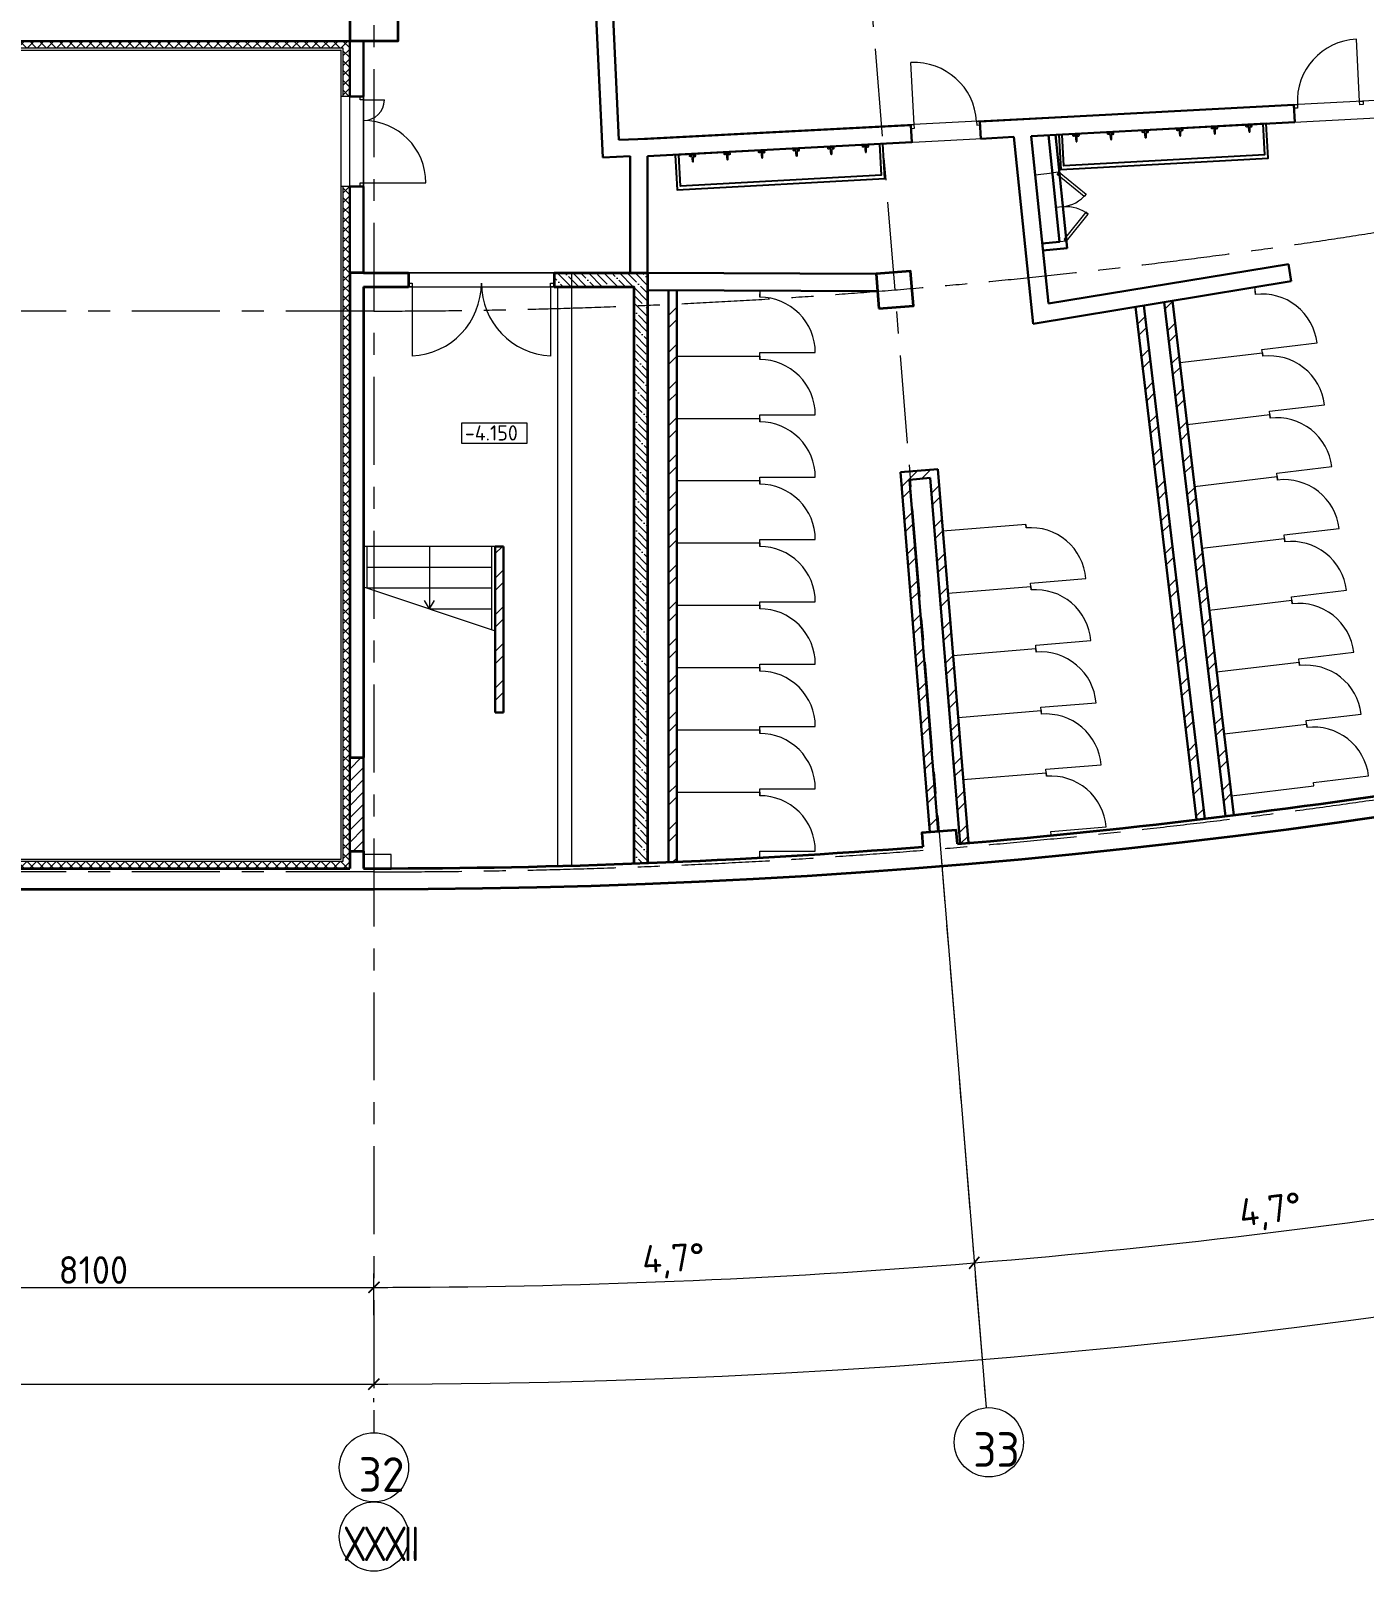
# Model space of a CAD drawing. Header units: millimetres. Extents: x -813692 to 807431, y 0 to 1813163.
# Drawn here: x -3662 to 15584, y 773278 to 795525 of the extents above; entities that cross this region are included whole.
import ezdxf

# ---------------------------------------------------------------- set-up
doc = ezdxf.new("R2010")
doc.units = ezdxf.units.MM
doc.linetypes.add('ГОСТ 2.303 4', pattern=[7, 5, -2, 0])
doc.linetypes.add('Линия сетки', pattern=[22.225, 12.7, -3.175, 3.175, -3.175])
for name, color, linetype, lineweight in [('07_1_TС', 150, 'Continuous', 9), ('A-ANNO-DIMS', 7, 'Continuous', 9), ('KR_0.2', 252, 'Continuous', 20), ('KR_0.35', 252, 'Continuous', 35), ('KR_strih', 252, 'Continuous', 0), ('S-GRID', 252, 'Continuous', 9), ('АР_ГКЛ', 252, 'Continuous', 0), ('АР_двери', 252, 'Continuous', 0), ('АР_демонт.несущ', 252, 'ГОСТ 2.303 4', 20), ('АР_закладка проемов', 252, 'Continuous', 30), ('АР_кирпич250', 252, 'Continuous', 30), ('АР_кирпичные перегородки 120', 252, 'Continuous', 30), ('АР_монолит', 252, 'Continuous', 50), ('АР_Площади', 252, 'Continuous', 0), ('АР_сущ. стены', 252, 'Continuous', 30), ('АР_тонкая линия', 252, 'Continuous', 5), ('двери', 7, 'Continuous', 9)]:
    doc.layers.add(name, color=color, linetype=linetype, lineweight=lineweight)
doc.layers.add('АР_обшивка коробов', color=252, linetype='Continuous')
doc.layers.add('АР_Сантехника', color=252, linetype='Continuous')
doc.styles.add('GOST 2.304', font='')
doc.styles.get('GOST 2.304').set_extended_font_data('GOST Common')
doc.dimstyles.new('М-200', dxfattribs={"dimtxt": 400, "dimasz": 160, "dimexe": 200, "dimexo": 400, "dimgap": 50, "dimtad": 1, "dimdec": 0, "dimzin": 0, "dimdsep": 46, "dimtxsty": 'GOST 2.304', "dimblk": 'ARCHTICK', "dimcen": 180, "dimdle": 200, "dimadec": 0, "dimazin": 0, "dimtfac": 1, "dimtdec": 0, "dimtmove": 1, "dimatfit": 0, "dimfxl": 1, "dimtolj": 1, "dimtzin": 0, "dimarcsym": 0})
pattern_1 = [(45, (-1241.95, 1181845.07), (-265.16504, 265.16504), []), (45, (-1065.17, 1181845.07), (-265.16504, 265.16504), [])]
pattern_2 = [(45, (-1241.95, 1181845.07), (-70.710678, 70.710678), []), (135, (-1241.95, 1181845.07), (-70.710678, -70.710678), [])]

# ---------------------------------------------------------------- blocks, each defined once
blk = doc.blocks.new('КР_подвал')
at = {"layer": 'KR_strih', "ltscale": 200}
h = blk.add_hatch(dxfattribs=at)
h.set_pattern_fill('ANSI35', color=256, scale=25, angle=90)
h.set_pattern_definition([(135, (-423586.43, -213249), (-112.2532, -112.2532), []), (135, (-423586.43, -213136.74), (-112.2532, -112.2532), [198.4375, -39.6875, 0, -39.6875])])
edge = h.paths.add_edge_path()
edge.add_line((242600, -122), (242600, 8400))
edge.add_line((242600, 8400), (241250, 8400))
edge.add_line((241250, 8400), (241250, 8200))
edge.add_line((241250, 8200), (242400, 8200))
edge.add_line((242400, 8200), (242400, -130))
edge.add_arc((238650, 100250), 100450, 272.13946, 272.25363)
at = {"layer": 'KR_0.2', "ltscale": 200}
blk.add_lwpolyline([(239150, 8200), (241250, 8200), (241250, 8400), (239150, 8400)], close=True, dxfattribs=at)
at = {"layer": 'KR_0.2', "ltscale": 100}
blk.add_lwpolyline([(238300, 50), (238500, 50), (238500, 1400), (238300, 1400)], close=True, dxfattribs=at)
at = {"layer": 'KR_0.35', "ltscale": 200}
for points in [[(238300, 11750), (239000, 11750), (239000, 12950), (238300, 12950), (238300, 11750), (238300, 11750)], [(222200, 11750), (222200, -500), (238650, -500)], [(238300, 8400), (238300, 1400)], [(238500, 8400), (238300, 8400)], [(238500, 8400), (239150, 8400)], [(239150, 8400), (239150, 8200)], [(241250, 8400), (241250, 8200)], [(241250, 8400), (242600, 8400), (242600, -122)], [(238500, 8200), (238500, 1400)], [(238500, 8200), (239150, 8200)], [(241250, 8200), (242400, 8200), (242400, -130)], [(238300, 1400), (238500, 1400)], [(247072, 154), (247055, 353), (246557, 312), (246573, 113)], [(238300, 50), (238500, 50)], [(238300, 50), (238300, -200)], [(238500, 50), (238500, -200)], [(230800, -200), (238300, -200)], [(238500, -200), (238650, -200)]]:
    blk.add_lwpolyline(points, dxfattribs=at)
blk.add_lwpolyline([(245939, 7887), (246437, 7927), (246396, 8426), (245898, 8385)], close=True, dxfattribs=at)
for radius, start, end in [(100750, 270, 326), (100450, 274.80926, 279.19074), (100450, 270, 274.52407)]:
    blk.add_arc((238650, 100250), radius, start, end, dxfattribs=at)
blk = doc.blocks.new('Д-1000-ОП-П')
at = {"layer": 'АР_двери'}
for points in [[(-1699.5, -550), (-1699.5, 350)], [(-1699.5, -550), (-1749.5, -550), (-1749.5, -600), (-1699.5, -600), (-1699.5, -550)], [(-749.5, -550), (-799.5, -550), (-799.5, -600), (-749.5, -600), (-749.5, -550)]]:
    blk.add_lwpolyline(points, dxfattribs=at)
blk.add_arc((-1699.5, -550), 900, 0, 90, dxfattribs=at)
blk = doc.blocks.new('Д-1300-ДП-Л')
at = {"layer": 'АР_двери'}
for points in [[(349, -398), (349, 502)], [(-851, -398), (-851, -98)], [(-901, -398), (-851, -398), (-851, -448), (-901, -448), (-901, -398)], [(349, -398), (399, -398), (399, -448), (349, -448), (349, -398)]]:
    blk.add_lwpolyline(points, dxfattribs=at)
for centre, radius, start, end in [((349, -398), 900, 90, 180), ((-851, -398), 300, 0, 90)]:
    blk.add_arc(centre, radius, start, end, dxfattribs=at)
blk = doc.blocks.new('Д-1000-ОП-Л')
at = {"layer": 'АР_двери'}
for points in [[(-318.5, -560), (-318.5, 340)], [(-1268.5, -560), (-1218.5, -560), (-1218.5, -610), (-1268.5, -610), (-1268.5, -560)], [(-318.5, -560), (-268.5, -560), (-268.5, -610), (-318.5, -610), (-318.5, -560)]]:
    blk.add_lwpolyline(points, dxfattribs=at)
blk.add_arc((-318.5, -560), 900, 90, 180, dxfattribs=at)
blk = doc.blocks.new('_ArchTick')
at = {"color": 0, "linetype": 'ByBlock', "const_width": 0.15}
blk.add_lwpolyline([(-0.5, -0.5), (0.5, 0.5)], dxfattribs=at)
blk = doc.blocks.new('*D54')
at = {"layer": 'A-ANNO-DIMS', "color": 0, "lineweight": -2, "transparency": 16777216}
for p, q in [((-404804, -221203), (-165504, -221203)), ((-404604, -221462), (-404604, -221403)), ((-165704, -221462), (-165704, -221403))]:
    blk.add_line(p, q, dxfattribs=at)
at = {"layer": 'Defpoints', "color": 0, "lineweight": 30, "transparency": 16777216}
for p in [(-404604, -221062), (-165704, -221062), (-165704, -221203)]:
    blk.add_point(p, dxfattribs=at)
at = {"layer": 'A-ANNO-DIMS', "color": 0, "lineweight": -2, "transparency": 16777216, "xscale": 160, "yscale": 160, "zscale": 160, "rotation": 180}
blk.add_blockref('_ArchTick', (-404604, -221203), dxfattribs=at)
at = {"layer": 'A-ANNO-DIMS', "color": 0, "lineweight": -2, "transparency": 16777216, "xscale": 160, "yscale": 160, "zscale": 160}
blk.add_blockref('_ArchTick', (-165704, -221203), dxfattribs=at)
at = {"layer": 'A-ANNO-DIMS', "color": 0, "transparency": 16777216, "insert": (-285154, -220953), "char_height": 400, "width": 850.41, "attachment_point": 5, "style": 'GOST 2.304'}
blk.add_mtext('\\A1;238900', dxfattribs=at)
blk = doc.blocks.new('*D82')
at = {"layer": 'A-ANNO-DIMS', "color": 0, "lineweight": -2, "transparency": 16777216}
for p, q in [((-173804, -220206), (-173804, -219604)), ((-165704, -220206), (-165704, -219604)), ((-174004, -219804), (-165504, -219804))]:
    blk.add_line(p, q, dxfattribs=at)
at = {"layer": 'Defpoints', "color": 0, "lineweight": 30, "transparency": 16777216}
for p in [(-165704, -219804), (-173804, -220606), (-165704, -220606)]:
    blk.add_point(p, dxfattribs=at)
at = {"layer": 'A-ANNO-DIMS', "color": 0, "lineweight": -2, "transparency": 16777216, "xscale": 160, "yscale": 160, "zscale": 160, "rotation": 180}
blk.add_blockref('_ArchTick', (-173804, -219804), dxfattribs=at)
at = {"layer": 'A-ANNO-DIMS', "color": 0, "lineweight": -2, "transparency": 16777216, "xscale": 160, "yscale": 160, "zscale": 160}
blk.add_blockref('_ArchTick', (-165704, -219804), dxfattribs=at)
at = {"layer": 'A-ANNO-DIMS', "color": 0, "transparency": 16777216, "insert": (-169754, -219554), "char_height": 400, "width": 2.79, "attachment_point": 5, "style": 'GOST 2.304'}
blk.add_mtext('\\A1;8100', dxfattribs=at)
blk = doc.blocks.new('*D37')
at = {"layer": 'A-ANNO-DIMS', "color": 0, "lineweight": -2, "transparency": 16777216}
blk.add_arc((-165704, -113339), 106465, 270, 274.66778, dxfattribs=at)
at = {"layer": 'Defpoints', "color": 0, "lineweight": 30, "transparency": 16777216}
for p in [(-165704, -113309), (-157528, -213470), (-162813, -219765), (-165704, -221903), (-156842, -221869)]:
    blk.add_point(p, dxfattribs=at)
at = {"layer": 'A-ANNO-DIMS', "color": 0, "lineweight": -2, "transparency": 16777216, "xscale": 160, "yscale": 160, "zscale": 160}
for p, rotation in [((-157040, -219451), 4.667781768333468), ((-165704, -219804), 179.9999981265246)]:
    blk.add_blockref('_ArchTick', p, dxfattribs=dict(at, rotation=rotation))
at = {"layer": 'A-ANNO-DIMS', "color": 0, "transparency": 16777216, "insert": (-161380, -219426), "char_height": 400, "attachment_point": 5, "rotation": 2.3339, "style": 'GOST 2.304'}
blk.add_mtext('\\A1;4,7%%D', dxfattribs=at)
blk = doc.blocks.new('*D38')
at = {"layer": 'A-ANNO-DIMS', "color": 0, "lineweight": -2, "transparency": 16777216}
blk.add_arc((-165704, -113309), 107894, 270, 326, dxfattribs=at)
at = {"layer": 'Defpoints', "color": 0, "lineweight": 30, "transparency": 16777216}
for p in [(-165704, -113309), (-165704, -113309), (-75741, -173990), (-131171, -215528), (-165704, -221903)]:
    blk.add_point(p, dxfattribs=at)
at = {"layer": 'A-ANNO-DIMS', "color": 0, "lineweight": -2, "transparency": 16777216, "xscale": 160, "yscale": 160, "zscale": 160}
for p, rotation in [((-76255, -173643), 55.99999895826774), ((-165704, -221203), 179.9999981265246)]:
    blk.add_blockref('_ArchTick', p, dxfattribs=dict(at, rotation=rotation))
at = {"layer": 'A-ANNO-DIMS', "color": 0, "transparency": 16777216, "insert": (-114300, -207822), "char_height": 400, "attachment_point": 5, "rotation": 28.5412, "style": 'GOST 2.304'}
blk.add_mtext('\\A1;56,0%%D', dxfattribs=at)
blk = doc.blocks.new('*D39')
at = {"layer": 'A-ANNO-DIMS', "color": 0, "lineweight": -2, "transparency": 16777216}
blk.add_arc((-165704, -113309), 106494, 274.6665, 279.33333, dxfattribs=at)
at = {"layer": 'Defpoints', "color": 0, "lineweight": 30, "transparency": 16777216}
for p in [(-165704, -113309), (-165704, -113309), (-154162, -219176), (-148206, -219775), (-156926, -220846)]:
    blk.add_point(p, dxfattribs=at)
at = {"layer": 'A-ANNO-DIMS', "color": 0, "lineweight": -2, "transparency": 16777216, "xscale": 160, "yscale": 160, "zscale": 160}
for p, rotation in [((-148433, -218394), 9.333331532277462), ((-157040, -219450), 184.6664974859518)]:
    blk.add_blockref('_ArchTick', p, dxfattribs=dict(at, rotation=rotation))
at = {"layer": 'A-ANNO-DIMS', "color": 0, "transparency": 16777216, "insert": (-152761, -218722), "char_height": 400, "attachment_point": 5, "rotation": 6.9999, "style": 'GOST 2.304'}
blk.add_mtext('\\A1;4,7%%D', dxfattribs=at)
blk = doc.blocks.new('Д-2100-ДП')
at = {"layer": 'АР_двери'}
for points in [[(20148, -548727), (20148, -547727)], [(22148, -548727), (22148, -547727)], [(20098, -548727), (20148, -548727), (20148, -548777), (20098, -548777), (20098, -548727)], [(22148, -548727), (22198, -548727), (22198, -548777), (22148, -548777), (22148, -548727)]]:
    blk.add_lwpolyline(points, dxfattribs=at)
for centre, start, end in [((20098, -548777), 0, 87.2706), ((22198, -548777), 92.7294, 180)]:
    blk.add_arc(centre, 1050, start, end, dxfattribs=at)
blk = doc.blocks.new('*U297')
for p, q in [((-500, 0), (-500, 100)), ((0, 0), (0, 100))]:
    blk.add_line(p, q)
blk.add_lwpolyline([(0, 0), (-354, -354), (-384, -323), (-31, 31)], close=True)
blk.add_arc((0, 0), 500, 180, 225)
blk = doc.blocks.new('A$Cb6f24db5')
at = {"lineweight": 0, "ltscale": 600}
h = blk.add_hatch(color=256, dxfattribs=at)
edge = h.paths.add_edge_path()
edge.add_line((10, 23), (11, 14))
edge.add_ellipse((0, 12), major_axis=(-11.2, 0), ratio=1, start_angle=540, end_angle=550.1755, ccw=False)
edge.add_arc((0, 12), 11.2, 269.833, 359.833, ccw=False)
edge.add_line((0, 1), (0, 0))
edge.add_line((0, 0), (8, 0))
edge.add_arc((0, 12), 14.9, 664.5312, 766.3178)
h.paths.add_polyline_path([(0, 0), (-8, 0, 0.152567), (0, -2)])
h.paths.add_polyline_path([(8, 0), (0, 0), (0, -2, 0.152567)])
h.paths.add_polyline_path([(-11, 14), (-10, 23, 0.475833), (-8, 0), (0, 0), (0, 1, -0.46724)])
for p, q in [((-11, 13), (-5, 107)), ((-11, 13), (-5, 107)), ((6, 107), (11, 14)), ((11, 12), (6, 107)), ((11, 14), (11, 12))]:
    blk.add_line(p, q, dxfattribs=at)
for points in [[(-23, 29), (-24, 29), (-24, 29), (-24, 30), (-24, 30), (-24, 30), (-25, 30), (-25, 30), (-25, 30), (-25, 30), (-25, 31), (-25, 31), (-25, 31), (-25, 31), (-26, 31), (-26, 31), (-26, 31), (-26, 31), (-26, 31), (-27, 32), (-27, 32), (-27, 32), (-27, 32), (-28, 32), (-28, 32), (-28, 32), (-28, 32), (-28, 32), (-28, 33), (-29, 33), (-29, 33), (-29, 33), (-29, 33), (-29, 33), (-30, 33), (-30, 33), (-30, 33), (-30, 33), (-30, 33), (-31, 33), (-31, 33), (-31, 33), (-31, 33), (-31, 33), (-32, 33), (-32, 33), (-32, 33), (-32, 33), (-32, 33), (-33, 33), (-33, 33), (-33, 33), (-33, 33), (-34, 33), (-34, 33), (-34, 33), (-34, 33), (-34, 33), (-35, 33), (-35, 33), (-35, 33), (-35, 33), (-36, 33), (-36, 33), (-36, 33), (-36, 33), (-36, 33), (-36, 33), (-37, 33), (-37, 32), (-37, 32), (-37, 32), (-38, 32), (-38, 32), (-38, 32), (-39, 32), (-39, 32), (-39, 31), (-40, 30), (-41, 31), (-41, 30), (-42, 30), (-42, 30), (-42, 30), (-42, 30), (-42, 29), (-43, 29), (-43, 29), (-43, 29), (-43, 28), (-43, 28), (-44, 28), (-44, 28), (-44, 28), (-44, 28), (-44, 28), (-44, 27), (-44, 27), (-44, 27), (-44, 27), (-44, 27), (-44, 26), (-44, 26), (-45, 26), (-45, 26), (-45, 26), (-45, 25), (-45, 25), (-45, 25), (-46, 25), (-46, 25), (-46, 25), (-46, 24), (-46, 24), (-46, 24), (-46, 24), (-46, 24), (-46, 23), (-46, 23), (-46, 23), (-46, 23), (-46, 22), (-46, 22), (-46, 22), (-46, 22), (-47, 22), (-47, 22), (-47, 21), (-47, 21), (-46, 21), (-46, 21), (-46, 20), (-46, 20), (-46, 20), (-46, 20), (-46, 20), (-46, 19), (-46, 19), (-46, 19), (-46, 19), (-47, 18), (-47, 18), (-47, 18), (-47, 18), (-46, 18), (-46, 18), (-46, 17), (-46, 17), (-46, 17), (-46, 17), (-46, 17), (-46, 16), (-46, 16), (-46, 16), (-46, 16), (-46, 15), (-46, 15), (-46, 15), (-46, 15), (-46, 15), (-46, 14), (-45, 14), (-45, 14), (-45, 14), (-45, 14), (-45, 14), (-45, 13), (-44, 13), (-44, 13), (-44, 13), (-44, 13), (-44, 12), (-44, 12), (-44, 12), (-44, 12), (-44, 12), (-44, 11), (-44, 11), (-43, 11), (-43, 11), (-43, 11), (-43, 11), (-43, 11), (-42, 11), (-42, 10), (-42, 10), (-42, 10), (-42, 10), (-42, 10), (-42, 9), (-42, 9), (-42, 9), (-41, 9), (-41, 9), (-41, 9), (-41, 9), (-40, 9), (-40, 9), (-40, 9), (-40, 9), (-40, 8), (-40, 8), (-39, 8), (-39, 8), (-39, 8), (-39, 7), (-39, 7), (-39, 7), (-38, 7), (-38, 7), (-38, 7), (-38, 7), (-38, 7), (-37, 7), (-37, 7), (-37, 7), (-37, 7), (-37, 7), (-36, 7), (-36, 7), (-36, 6), (-36, 6), (-36, 6), (-35, 6), (-35, 6), (-35, 6), (-35, 6), (-35, 7), (-34, 7), (-34, 7), (-34, 7), (-34, 7), (-33, 7), (-33, 6), (-33, 6), (-33, 6), (-33, 6), (-32, 6), (-32, 6), (-32, 6), (-32, 6), (-32, 6), (-31, 6), (-31, 7), (-31, 7), (-31, 7), (-31, 7), (-30, 7), (-30, 7), (-30, 7), (-30, 7), (-29, 7), (-29, 7), (-29, 7), (-29, 7), (-29, 7), (-28, 7), (-28, 7), (-28, 7), (-28, 7), (-28, 8), (-28, 8), (-27, 8), (-27, 8), (-27, 8), (-27, 8), (-27, 8), (-26, 8), (-26, 8), (-26, 8), (-26, 8), (-26, 8), (-25, 8), (-25, 9), (-25, 9), (-25, 9), (-25, 9), (-25, 9), (-25, 10), (-24, 10), (-24, 10), (-24, 10), (-24, 10), (-24, 10), (-23, 10), (-23, 10), (-23, 10), (-23, 11), (-23, 11), (-23, 11), (-23, 11), (-23, 11), (-23, 12), (-22, 12), (-22, 12), (-22, 12), (-22, 12), (-22, 12), (-22, 13), (-21, 13), (-21, 13), (-21, 13), (-21, 13), (-21, 13), (-21, 14), (-21, 14), (-21, 14), (-21, 14), (-21, 14), (-21, 15), (-21, 15), (-21, 15), (-21, 15), (-20, 15), (-20, 16), (-20, 16), (-20, 16), (-20, 16), (-20, 16), (-20, 17), (-20, 17), (-20, 17), (-20, 17), (-20, 17), (-20, 18), (-20, 18), (-20, 18), (-20, 18), (-20, 19), (-20, 19), (-20, 19), (-19, 19), (-19, 19), (-19, 20), (-19, 20), (-19, 20), (-19, 20), (-19, 20), (-20, 21), (-20, 21), (-20, 21), (-20, 21), (-20, 21), (-20, 22), (-20, 22), (-20, 22), (-20, 22), (-20, 23), (-20, 23), (-20, 23), (-20, 23), (-20, 23), (-20, 23), (-20, 24), (-20, 24), (-20, 24), (-20, 24), (-21, 24), (-21, 25), (-21, 25), (-21, 25), (-21, 25), (-21, 25), (-21, 26), (-21, 26), (-21, 26), (-21, 26), (-21, 26), (-21, 27), (-21, 27), (-22, 27), (-22, 27), (-22, 27), (-22, 27), (-22, 27), (-22, 28), (-23, 28), (-23, 28), (-23, 28), (-23, 29), (-23, 29), (-23, 29), (-23, 29), (-23, 29)], [(20, 22), (20, 22), (20, 23), (20, 23), (20, 23), (20, 23), (20, 23), (20, 24), (20, 24), (20, 24), (21, 24), (21, 24), (21, 24), (21, 25), (21, 25), (21, 25), (21, 25), (21, 26), (21, 26), (21, 26), (21, 26), (21, 26), (21, 27), (22, 27), (22, 27), (22, 27), (22, 27), (22, 27), (22, 27), (23, 28), (23, 28), (23, 28), (23, 28), (23, 28), (23, 29), (23, 29), (23, 29), (23, 29), (23, 29), (24, 29), (24, 29), (24, 29), (24, 30), (25, 30), (25, 30), (25, 30), (25, 30), (25, 30), (25, 30), (25, 31), (25, 31), (26, 31), (26, 31), (26, 31), (26, 31), (26, 31), (27, 31), (27, 31), (27, 31), (27, 31), (28, 31), (28, 32), (28, 32), (28, 32), (28, 32), (28, 32), (29, 32), (29, 33), (29, 33), (29, 33), (29, 33), (30, 33), (30, 33), (30, 33), (30, 32), (30, 32), (31, 32), (31, 33), (31, 33), (31, 33), (31, 33), (32, 33), (32, 33), (32, 33), (32, 33), (32, 33), (33, 33), (33, 33), (33, 33), (33, 33), (34, 33), (34, 33), (34, 33), (34, 33), (34, 33), (35, 33), (35, 33), (35, 33), (35, 33), (36, 33), (36, 33), (36, 33), (36, 33), (36, 33), (36, 33), (37, 32), (37, 32), (37, 32), (37, 32), (38, 32), (38, 32), (38, 32), (39, 32), (39, 32), (39, 31), (40, 31), (40, 30), (41, 30), (41, 30), (42, 30), (42, 30), (42, 30), (42, 29), (43, 29), (43, 29), (43, 29), (43, 28), (43, 28), (43, 28), (44, 28), (44, 28), (44, 28), (44, 28), (44, 27), (44, 27), (44, 27), (44, 27), (44, 27), (45, 26), (45, 26), (45, 26), (45, 26), (45, 26), (45, 25), (45, 25), (45, 25), (46, 25), (46, 25), (46, 25), (46, 24), (46, 24), (46, 24), (46, 24), (46, 23), (46, 23), (46, 23), (46, 23), (46, 23), (46, 22), (46, 22), (46, 22), (46, 22), (47, 22), (47, 21), (47, 21), (47, 21), (47, 21), (47, 21), (46, 20), (46, 20), (46, 20), (46, 20), (46, 20), (46, 19), (46, 19), (46, 19), (46, 19), (47, 18), (47, 18), (47, 18), (47, 18), (47, 18), (47, 17), (46, 17), (46, 17), (46, 17), (46, 17), (46, 16), (46, 16), (46, 16), (46, 16), (46, 16), (46, 15), (46, 15), (46, 15), (46, 15), (46, 14), (46, 14), (46, 14), (45, 14), (45, 14), (45, 14), (45, 14), (45, 13), (45, 13), (45, 13), (44, 13), (44, 13), (44, 12), (44, 12), (44, 12), (44, 12), (44, 11), (44, 11), (44, 11), (44, 11), (43, 11), (43, 11), (43, 11), (43, 11), (43, 11), (43, 10), (42, 10), (42, 10), (42, 10), (42, 10), (42, 9), (42, 9), (42, 9), (42, 9), (41, 9), (41, 9), (41, 9), (41, 9), (41, 9), (40, 9), (40, 8), (40, 8), (40, 8), (40, 8), (39, 8), (39, 8), (39, 7), (39, 7), (39, 7), (39, 7), (38, 7), (38, 7), (38, 7), (38, 7), (38, 7), (37, 7), (37, 7), (37, 7), (37, 7), (37, 7), (36, 7), (36, 6), (36, 6), (36, 6), (36, 6), (35, 6), (35, 6), (35, 6), (35, 6), (35, 6), (34, 6), (34, 6), (34, 6), (34, 6), (33, 6), (33, 6), (33, 6), (33, 6), (33, 6), (32, 6), (32, 6), (32, 6), (32, 6), (32, 6), (31, 6), (31, 6), (31, 6), (31, 7), (31, 7), (30, 7), (30, 7), (30, 7), (30, 7), (29, 7), (29, 7), (29, 7), (29, 7), (29, 7), (28, 7), (28, 7), (28, 7), (28, 7), (28, 7), (28, 8), (27, 8), (27, 8), (27, 8), (27, 8), (27, 8), (26, 8), (26, 8), (26, 8), (26, 8), (26, 8), (25, 8), (25, 8), (25, 9), (25, 9), (25, 9), (25, 9), (25, 9), (24, 10), (24, 10), (24, 10), (24, 10), (24, 10), (23, 10), (23, 10), (23, 10), (23, 10), (23, 11), (23, 11), (23, 11), (23, 11), (23, 11), (23, 12), (22, 12), (22, 12), (22, 12), (22, 12), (22, 12), (22, 13), (21, 13), (21, 13), (21, 13), (21, 13), (21, 13), (21, 14), (21, 14), (21, 14), (21, 14), (21, 15), (21, 15), (21, 15), (21, 15), (20, 15), (20, 15), (20, 16), (20, 16), (20, 16), (20, 16), (20, 16), (20, 17), (20, 17), (20, 17), (20, 17), (20, 18), (20, 18), (20, 18), (20, 18), (20, 18), (20, 19), (20, 19), (20, 19), (19, 19), (19, 19), (19, 20), (19, 20), (19, 20), (20, 20), (20, 20), (20, 21), (20, 21), (20, 21), (20, 21), (20, 21), (20, 22), (20, 22)]]:
    blk.add_lwpolyline(points, close=True, dxfattribs=at)
for centre, radius, start, end in [((0, 12), 11.2, 169.6576, 359.833), ((0, 105), 6.03, 24.5113, 155.1547)]:
    blk.add_arc(centre, radius, start, end, dxfattribs=at)
for centre, major_axis, ratio, start_param, end_param in [((0, 12), (-11.2, 0), 1, 6.10559, 9.602373), ((0, 107), (-5.47, 0.02), 0.641024, 3.141593, 6.283185)]:
    blk.add_ellipse(centre, major_axis=major_axis, ratio=ratio, start_param=start_param, end_param=end_param, dxfattribs=at)
blk = doc.blocks.new('A$Cff540bb9')
at = {"layer": 'АР_Сантехника'}
for points in [[(-3000, 0), (-3000, -500), (0, -500), (0, 0), (-3000, 0)], [(-50, 0), (-50, 0), (-50, -450), (-2950, -450), (-2950, 0)]]:
    blk.add_lwpolyline(points, dxfattribs=at)
at = {"layer": 'АР_Сантехника', "rotation": 180}
for p in [(-2750, -1), (-2250, -1), (-1750, -1), (-1250, -1), (-750, -1), (-250, -1)]:
    blk.add_blockref('A$Cb6f24db5', p, dxfattribs=at)
blk = doc.blocks.new('Оси200')
at = {"layer": 'A-ANNO-DIMS'}
blk.add_line((-157528.2, -213470.2), (-156868.7, -221543.3), dxfattribs=at)
at = {"layer": 'S-GRID', "linetype": 'Линия сетки', "ltscale": 100}
blk.add_line((-165703.8, -113309.3), (-156868.7, -221543.3), dxfattribs=at)
for points in [[(-165703.8, -113309.3), (-165703.8, -221903.3)], [(-165703.8, -205704.1), (-412703.7, -205703.6)], [(-165703.8, -213803.7), (-412703.7, -213803.6)]]:
    blk.add_lwpolyline(points, dxfattribs=at)
at = {"layer": 'S-GRID'}
for centre in [(-156828.3, -222041.7), (-165703.8, -222403.7), (-165703.8, -223403.7)]:
    blk.add_circle(centre, 500, dxfattribs=at)
at = {"layer": 'S-GRID', "linetype": 'Линия сетки', "ltscale": 100}
for radius, start, end in [(92394.8, 269.999996, 326), (100494, 269.999991, 325.999999)]:
    blk.add_arc((-165703.8, -113309.3), radius, start, end, dxfattribs=at)
at = {"layer": 'S-GRID', "char_height": 500, "attachment_point": 5, "rotation": 359.9, "style": 'GOST 2.304'}
for s, insert in [('33', (-156717.8, -222146)), ('32', (-165593.3, -222508)), ('{\\W0.8;\\T0.8;XXXII}', (-165608, -223508.4))]:
    blk.add_mtext(s, dxfattribs=dict(at, insert=insert))
at = {"layer": 'A-ANNO-DIMS'}
dim = blk.add_angular_dim_2l(base=(-162813, -219764.7), line1=((-157528.2, -213470.2), (-156842.4, -221869.2)), line2=((-165703.8, -113309.3), (-165703.8, -221903.3)), text='4,7%%D', dimstyle='М-200', override={"dimadec": 2}, dxfattribs=at)
dim.commit()
dim.dimension.update_dxf_attribs({"geometry": '*D37', "text_midpoint": (-161380, -219425.8)})
dim = blk.add_angular_dim_2l(base=(-131171, -215527.9), line1=((-165703.8, -113309.3), (-75741.3, -173989.8)), line2=((-165703.8, -113309.3), (-165703.8, -221903.3)), text='56,0%%D', dimstyle='М-200', override={"dimadec": 2, "dimtmove": 2}, dxfattribs=at)
dim.commit()
dim.dimension.update_dxf_attribs({"geometry": '*D38', "text_midpoint": (-114299.5, -207822), "dimtype": 130})
dim = blk.add_angular_dim_2l(base=(-154161.6, -219176.1), line1=((-165703.8, -113309.3), (-148205.7, -219775.1)), line2=((-165703.8, -113309.3), (-156926, -220845.8)), text='4,7%%D', dimstyle='М-200', dxfattribs=at)
dim.commit()
dim.dimension.update_dxf_attribs({"geometry": '*D39', "text_midpoint": (-152760.9, -218721.9)})
for base, p1, p2, picture, middle in [((-165703.8, -219803.7), (-173803.8, -220606.5), (-165703.8, -220606.5), '*D82', (-169753.8, -219553.7)), ((-165703.8, -221203.3), (-404603.8, -221061.9), (-165703.8, -221062.3), '*D54', (-285153.8, -220953.3))]:
    dim = blk.add_linear_dim(base=base, p1=p1, p2=p2, dimstyle='М-200', dxfattribs=at)
    dim.commit()
    dim.dimension.update_dxf_attribs({"geometry": picture, "text_midpoint": middle})

msp = doc.modelspace()

# ---------------------------------------------------------------- hatches: boundary and pattern name
at = {"layer": 'АР_ГКЛ', "true_color": 0x000000}
h = msp.add_hatch(dxfattribs=at)
h.set_pattern_fill('ANSI37', color=18, scale=800)
h.set_pattern_definition(pattern_2)
h.paths.add_polyline_path([(941.4, 795377.6), (-6458.8, 795377.7), (-6458.8, 793747.6), (-6839.2, 793747.6), (-6839.2, 793647.6), (-6358.9, 793647.6), (-6358.7, 795277.6), (841.4, 795277.7), (841.4, 794577.7), (941.4, 794577.7)])
h = msp.add_hatch(dxfattribs=at)
h.set_pattern_fill('ANSI37', color=18, scale=800)
h.set_pattern_definition(pattern_2)
h.paths.add_polyline_path([(-10448.6, 793747.6), (-10448.6, 793277.6), (-14757.5, 793277.6), (-14758.6, 793177.6), (-10348.6, 793177.6), (-10348.6, 793647.6), (-7869.2, 793647.6), (-7869.2, 793747.6)])
h.paths.add_polyline_path([(-14758.6, 793277.6), (-14858.6, 793277.6), (-14858.6, 791727.7), (-14658.6, 791727.7), (-14658.6, 791227.7), (-14858.6, 791227.7), (-14858.6, 783627.7), (-14658.6, 783627.7), (-14658.6, 783427.7), (-7058.6, 783427.7), (-7058.6, 783627.7), (-6558.6, 783627.7), (-6558.6, 783427.7), (941.4, 783427.7), (941.4, 793277.7), (841.4, 793277.7), (841.4, 783527.7), (-6458.6, 783527.7), (-6458.6, 783727.7), (-7158.6, 783727.7), (-7158.6, 783527.7), (-14558.6, 783527.7), (-14558.6, 783727.7), (-14758.6, 783727.7), (-14758.6, 791127.7), (-14558.6, 791127.7), (-14558.6, 791827.7), (-14758.6, 791827.7)])
at = {"layer": 'АР_закладка проемов', "lineweight": 0}
h = msp.add_hatch(dxfattribs=at)
h.set_pattern_fill('ANSI31', color=256, scale=1000)
h.set_pattern_definition([(45, (-1541.95, 1181895.2), (-88.388348, 88.388348), [])])
h.paths.add_polyline_path([(1141.3, 785027.7), (991.2, 785027.7), (991.2, 783677.7), (1141.3, 783677.7)])
h.paths.add_polyline_path([(991.2, 785027.7), (941.3, 785027.7), (941.3, 783677.7), (991.2, 783677.7)])
at = {"layer": 'АР_кирпичные перегородки 120', "lineweight": 0}
h = msp.add_hatch(dxfattribs=at)
h.set_pattern_fill('ANSI32', color=256, scale=1000)
h.set_pattern_definition(pattern_1)
h.paths.add_polyline_path([(5661.3, 791580.5, -0.000325), (5541.3, 791574.9), (5541.3, 783517.5, 0.0002989), (5661.3, 783522.7)])
h.paths.add_polyline_path([(5661.3, 791727.6), (5541.3, 791727.6), (5541.3, 791574.9, 0.000325), (5661.3, 791580.5)])
h = msp.add_hatch(dxfattribs=at)
h.set_pattern_fill('ANSI32', color=256, scale=1000)
h.set_pattern_definition(pattern_1)
h.paths.add_polyline_path([(9021.8, 789041.8), (9320.8, 789066.2), (9752.5, 783784.6, 0.0002992), (9872.3, 783794.8), (9430.6, 789195.6), (8892.4, 789151.7), (9317.1, 783949.3), (9436.7, 783959)])
h.paths.add_polyline_path([(12402.1, 791557.3), (12283.5, 791537.9), (13165.2, 784131.8, 0.0002987), (13284.3, 784146.1)])
h.paths.add_polyline_path([(12816.9, 791625.5), (12698.4, 791606), (13582.1, 784182.4, 0.0002986), (13701.2, 784197.1)])
h = msp.add_hatch(dxfattribs=at)
h.set_pattern_fill('ANSI32', color=256, scale=1000)
h.set_pattern_definition([(45, (-1241.95, 1182145.05), (-265.16504, 265.16504), []), (45, (-1065.17, 1182145.05), (-265.16504, 265.16504), [])])
h.paths.add_polyline_path([(3161.3, 788077.6), (3041.3, 788077.6), (3041.3, 785677.9), (3161.3, 785677.9)])

# ---------------------------------------------------------------- linework, layer by layer
at = {"layer": '07_1_TС', "ltscale": 100}
msp.add_lwpolyline([(11185.4, 792477), (10936.7, 792451.5), (10834.5, 793446.2), (11083.2, 793471.8)], close=True, dxfattribs=at)
at = {"layer": 'АР_ГКЛ', "color": 18, "true_color": 0x000000}
for points in [[(-6839.2, 793647.6), (-6358.9, 793647.6), (-6358.7, 795277.6), (841.4, 795277.7), (841.4, 794577.7)], [(-6839.2, 793617.6), (-6328.9, 793617.6), (-6328.7, 795247.6), (811.4, 795247.7), (811.4, 794577.7)], [(941.4, 794577.7), (811.4, 794577.7)], [(841.4, 793277.7), (841.4, 783527.7), (-6458.6, 783527.7), (-6458.6, 783727.7), (-7158.6, 783727.7), (-7158.6, 783527.7), (-14558.6, 783527.7), (-14558.6, 783727.7), (-14758.6, 783727.7), (-14758.6, 791127.7), (-14558.6, 791127.7), (-14558.6, 791827.7), (-14758.6, 791827.7), (-14758.6, 793177.6)], [(811.4, 793277.7), (811.4, 783557.7), (-6428.6, 783557.7), (-6428.6, 783757.7), (-7188.6, 783757.7), (-7188.6, 783557.7), (-14528.6, 783557.7), (-14528.6, 783757.7), (-14728.6, 783757.7), (-14728.6, 791097.7), (-14528.6, 791097.7), (-14528.6, 791857.7), (-14728.6, 791857.7), (-14728.6, 793147.6)], [(941.4, 793277.7), (811.4, 793277.7)]]:
    msp.add_lwpolyline(points, dxfattribs=at)
at = {"layer": 'АР_демонт.несущ', "ltscale": 0.3}
for p, q in [((1791.3, 792027.6), (4141.3, 792027.6)), ((4141.3, 792027.6), (4141.3, 783466.6)), ((1791.3, 791827.6), (3941.3, 791827.6)), ((3941.3, 791827.6), (3941.3, 783461.2))]:
    msp.add_line(p, q, dxfattribs=at)
msp.add_lwpolyline([(941.3, 794577.7), (1141.3, 794577.7), (1141.3, 793277.7), (941.3, 793277.7)], close=True, dxfattribs=at)
at = {"layer": 'АР_закладка проемов'}
msp.add_lwpolyline([(941.3, 785027.7), (1141.3, 785027.7), (1141.3, 783677.7), (941.3, 783677.7)], close=True, dxfattribs=at)
at = {"layer": 'АР_кирпич250'}
for p, q in [((4451.7, 796775.7), (4594.6, 793695)), ((4697.5, 796786.8), (4826.2, 793948.5)), ((10038.4, 794216.7), (14568.8, 794455.6)), ((14581.9, 794205.9), (14568.8, 794455.6)), ((5241.3, 793963.7), (9039.8, 794164)), ((9053, 793914.4), (9039.8, 794164)), ((10051.6, 793967), (10038.4, 794216.7)), ((10777.2, 794005.3), (14581.9, 794205.9)), ((4826.2, 793948.5), (5241.3, 793963.7)), ((5241.3, 793713.4), (9053, 793914.4)), ((10051.6, 793967), (10527.2, 793992.1)), ((10527.2, 793992.1), (10804.4, 791294.8)), ((10777.2, 794005.3), (11025.9, 791584.5)), ((4594.6, 793695), (4991.3, 793713.4)), ((4991.3, 792027.6), (4991.3, 793713.4)), ((5241.3, 792027.6), (5241.3, 793713.4)), ((8539.3, 792012.7), (5241.3, 792027.6)), ((11025.9, 791584.5), (14490.8, 792154)), ((14531.3, 791907.3), (14490.8, 792154)), ((10804.4, 791294.8), (14531.3, 791907.3)), ((8559.7, 791762.6), (5240.1, 791777.6))]:
    msp.add_line(p, q, dxfattribs=at)
at = {"layer": 'АР_кирпичные перегородки 120'}
for p, q in [((5541.3, 791776.2), (5541.3, 783517.5)), ((5661.3, 791775.7), (5661.3, 783522.7)), ((13582.1, 784182.4), (12698.4, 791606)), ((13701.2, 784197.1), (12816.9, 791625.5)), ((13165.2, 784131.8), (12283.5, 791537.9)), ((13284.3, 784146), (12402.1, 791557.3)), ((8892.4, 789151.7), (9430.6, 789195.6)), ((9317.1, 783949.3), (8892.4, 789151.7)), ((9872.3, 783794.8), (9430.6, 789195.6)), ((9021.8, 789041.8), (9320.8, 789066.2)), ((9436.7, 783959), (9021.8, 789041.8)), ((9752.5, 783784.6), (9320.8, 789066.2)), ((3041.1, 787160.9), (3041.3, 788077.6)), ((3041.3, 788077.6), (3041.3, 785677.9)), ((3041.3, 788077.6), (3161.3, 788077.6)), ((3161.3, 788077.6), (3161.3, 785677.9)), ((3041.3, 785677.9), (3161.3, 785677.9))]:
    msp.add_line(p, q, dxfattribs=at)
for points in [[(13165.2, 784131.8), (13284.3, 784146)], [(13582.1, 784182.4), (13701.2, 784197.1)], [(9317.1, 783949.3), (9436.7, 783959)], [(9752.5, 783784.6), (9872.3, 783794.4)], [(5541.3, 783517.5), (5661, 783522.7)]]:
    msp.add_lwpolyline(points, dxfattribs=at)
at = {"layer": 'АР_обшивка коробов', "lineweight": 30}
for points in [[(11027, 794018.5), (11185.4, 792477), (10936.8, 792451.5)], [(11127, 794023.7), (11295.1, 792387.8), (10947.1, 792352)]]:
    msp.add_lwpolyline(points, dxfattribs=at)
at = {"layer": 'АР_Площади', "ltscale": 0.5}
for points in [[(4991.3, 792027.6), (1141.3, 792027.7), (1141.4, 795377.6), (1641.4, 795377.7), (1641.4, 796577.6), (941.4, 796577.6), (941.4, 795927.6), (541.3, 795927.6), (541.3, 800477.6), (1241.3, 800477.7), (1241.3, 803227.7), (1544.5, 803233), (1544.5, 803727.7), (1241.3, 803727.6), (1241.3, 811327.6), (1541.3, 811327.6), (1541.3, 811827.6), (1241.4, 811827.7), (1241.4, 819427.6), (1541.3, 819427.7), (1541.3, 819927.6), (1241.4, 819927.6), (1241.4, 827527.7)], [(4451.8, 796775.4), (4594.6, 793695), (4991.3, 793713.4), (4991.3, 792027.6)], [(-14528.6, 783557.7), (-14528.6, 783757.7), (-14728.6, 783757.7), (-14728.6, 791097.7), (-14528.6, 791097.7), (-14528.6, 791857.7), (-14728.6, 791857.7), (-14728.6, 793147.6), (-10318.6, 793147.6), (-10318.6, 793617.6), (-6328.9, 793617.6), (-6328.7, 795247.6), (811.4, 795247.6), (811.4, 783557.7), (-6428.6, 783557.7), (-6428.6, 783757.7), (-7188.6, 783757.7), (-7188.6, 783557.7), (-14528.6, 783557.7), (-14528.6, 783757.7), (-14728.6, 783757.7)]]:
    msp.add_lwpolyline(points, dxfattribs=at)
for points in [[(24972.8, 792574.8), (24907.5, 792837), (24577.6, 792754.7), (24117.9, 794598.3), (23827, 794525.7), (23341.9, 794404.8), (17754.9, 793250.8), (17706.3, 793445.6, 0.344327), (16299.4, 794544.8), (4826.2, 793948.5), (4713.4, 796437.2)], [(13701.2, 784197.1), (12816.9, 791625.5), (14531.3, 791907.3), (14490.8, 792154), (11025.9, 791584.5), (10947.1, 792352), (11295.1, 792387.8), (11127, 794023.7), (16299.4, 794294.8, -0.344327), (17463.8, 793385.1), (17509.9, 793200.2), (15878.9, 792890.4), (16011.5, 792150.5), (17444.9, 792386.1), (18975.5, 786247.3), (19227.7, 786310.2), (19530.1, 785097.4, -0.0044103), (17828.9, 784798.4), (17796.3, 784995.3), (17303.1, 784914.2), (17335.5, 784717.3, -0.0091091), (13701.2, 784197.1)], [(5661.3, 783522.7), (5661.3, 791775.7), (8559.7, 791762.6), (8580.2, 791514.5), (9078.3, 791555.2), (9037.8, 792053.5), (8539.3, 792012.7), (5241.4, 792027.6), (5241.3, 793713.4), (10527.2, 793992.1), (10804.4, 791294.8), (12283.5, 791537.9), (13165.2, 784132, -0.0080835), (9872.3, 783794.4), (9430.6, 789195.6), (8892.4, 789151.7), (9317.1, 783949.3), (9198.3, 783939.6), (9214.1, 783740.5, -0.0088933), (5661.3, 783522.8)], [(1541.3, 783427.9), (1541.3, 783627.6), (1141.4, 783627.6), (1141.4, 791827.7), (5041.4, 791827.7), (5041.4, 783497.7, -0.0087484), (1541.3, 783427.9)]]:
    msp.add_lwpolyline(points, format="xyb", dxfattribs=at)
at = {"layer": 'АР_Сантехника', "linetype": 'Continuous', "lineweight": 0}
for p, q in [((14002.4, 791820.4), (14014.6, 791718.5)), ((6861.4, 791770.3), (6861.4, 791677.4)), ((6861.4, 791676.6), (6861.4, 791727.4)), ((14014.6, 791717.7), (14008.6, 791768.2)), ((14109, 790924.2), (14903.4, 791018.8)), ((14114.9, 790874.6), (14109, 790924.2)), ((14114.9, 790874.6), (14109, 790924.2)), ((5661.3, 790827.6), (6861.4, 790827.6)), ((6861.3, 790827.6), (6861.3, 790877.6)), ((6861.3, 790827.6), (6861.3, 790877.6)), ((6861.3, 790877.6), (7661.3, 790877.6)), ((6861.4, 790776.7), (6861.4, 790827.6)), ((6861.4, 790827.6), (6861.4, 790777.6)), ((12923.2, 790732.7), (14115, 790874.6)), ((14121, 790824.1), (14115, 790874.6)), ((14115, 790874.6), (14120.9, 790824.9)), ((14215.4, 790030.6), (15009.8, 790125.2)), ((14221.3, 789981), (14215.4, 790030.6)), ((14221.3, 789981), (14215.4, 790030.6)), ((5661.3, 789927.7), (6861.4, 789927.7)), ((6861.3, 789927.7), (6861.3, 789977.7)), ((6861.3, 789927.7), (6861.3, 789977.7)), ((6861.3, 789977.7), (7661.3, 789977.7)), ((6861.4, 789876.8), (6861.4, 789927.7)), ((6861.4, 789927.7), (6861.4, 789877.7)), ((13029.6, 789839.1), (14221.4, 789981)), ((14227.4, 789930.5), (14221.4, 789981)), ((14221.4, 789981), (14227.3, 789931.3)), ((14321.7, 789137.1), (15116.1, 789231.6)), ((14327.6, 789087.4), (14321.7, 789137.1)), ((14327.6, 789087.4), (14321.7, 789137.1)), ((5661.3, 789027.8), (6861.3, 789027.8)), ((6861.3, 789027.8), (6861.3, 789077.8)), ((6861.3, 789027.8), (6861.3, 789077.8)), ((6861.3, 789077.8), (7661.3, 789077.8)), ((6861.3, 788977), (6861.3, 789027.8)), ((6861.3, 789027.8), (6861.3, 788977.8)), ((13135.9, 788945.6), (14327.7, 789087.4)), ((14333.7, 789036.9), (14327.7, 789087.4)), ((14327.7, 789087.4), (14333.6, 789037.8)), ((10700, 788396.6), (9504, 788298.8)), ((10704.1, 788345.9), (10700, 788396.6)), ((10700, 788396.6), (10704.1, 788345.9)), ((14428.1, 788243.5), (15222.5, 788338)), ((14434, 788193.8), (14428.1, 788243.5)), ((14434, 788193.8), (14428.1, 788243.5)), ((5661.3, 788127.9), (6861.4, 788127.9)), ((6861.3, 788127.9), (6861.3, 788177.9)), ((6861.3, 788127.9), (6861.3, 788177.9)), ((6861.3, 788177.9), (7661.3, 788177.9)), ((6861.4, 788077.1), (6861.4, 788127.9)), ((6861.4, 788127.9), (6861.4, 788077.9)), ((13242.3, 788052), (14434.1, 788193.8)), ((14440.1, 788143.4), (14434.1, 788193.8)), ((14434.1, 788193.8), (14440, 788144.2)), ((10769.2, 787549.5), (11566.6, 787614.8)), ((9577.4, 787401.8), (10773.4, 787499.7)), ((10773.3, 787499.7), (10769.2, 787549.5)), ((10773.3, 787499.7), (10769.2, 787549.5)), ((10777.5, 787449), (10773.4, 787499.7)), ((10773.4, 787499.7), (10777.4, 787449.9)), ((14534.5, 787349.9), (15328.9, 787444.4)), ((14540.4, 787300.3), (14534.5, 787349.9)), ((14540.4, 787300.3), (14534.5, 787349.9)), ((5661.3, 787228), (6861.3, 787228)), ((6861.3, 787228), (6861.3, 787278)), ((6861.3, 787228), (6861.3, 787278)), ((6861.3, 787278), (7661.3, 787278)), ((6861.3, 787177.2), (6861.3, 787228)), ((6861.3, 787228), (6861.3, 787178)), ((13348.6, 787158.4), (14540.4, 787300.3)), ((14546.4, 787249.8), (14540.4, 787300.3)), ((14540.4, 787300.3), (14546.3, 787250.6)), ((10842.6, 786652.6), (11640, 786717.9)), ((9650.6, 786504.9), (10846.8, 786602.8)), ((10846.7, 786602.8), (10842.6, 786652.6)), ((10846.7, 786602.8), (10842.6, 786652.6)), ((10850.9, 786552.2), (10846.8, 786602.8)), ((10846.8, 786602.8), (10850.8, 786553)), ((14640.8, 786456.3), (15435.2, 786550.9)), ((14646.7, 786406.7), (14640.8, 786456.3)), ((14646.7, 786406.7), (14640.8, 786456.3)), ((5661.3, 786328.1), (6861.4, 786328.1)), ((6861.3, 786328.1), (6861.3, 786378.1)), ((6861.3, 786328.1), (6861.3, 786378.1)), ((6861.3, 786378.1), (7661.3, 786378.1)), ((6861.4, 786277.3), (6861.4, 786328.1)), ((6861.4, 786328.1), (6861.4, 786278.1)), ((13455, 786264.8), (14646.8, 786406.7)), ((14652.8, 786356.2), (14646.8, 786406.7)), ((14646.8, 786406.7), (14652.7, 786357)), ((10916, 785755.7), (11713.4, 785821)), ((9724.2, 785608), (10920.2, 785705.9)), ((10920.1, 785705.9), (10916, 785755.7)), ((10920.1, 785705.9), (10916, 785755.7)), ((10924.3, 785655.3), (10920.2, 785705.9)), ((10920.2, 785705.9), (10924.2, 785656.1)), ((14747.2, 785562.7), (15541.6, 785657.3)), ((14753.1, 785513.1), (14747.2, 785562.7)), ((14753.1, 785513.1), (14747.2, 785562.7)), ((5661.3, 785428.2), (6861.3, 785428.2)), ((6861.3, 785428.2), (6861.3, 785478.2)), ((6861.3, 785428.2), (6861.3, 785478.2)), ((6861.3, 785478.2), (7661.3, 785478.2)), ((6861.3, 785377.4), (6861.3, 785428.2)), ((6861.3, 785428.2), (6861.3, 785378.2)), ((13561.3, 785371.2), (14753.1, 785513.1)), ((14759.1, 785462.6), (14753.1, 785513.1)), ((14753.1, 785513.1), (14759, 785463.4)), ((10989.4, 784858.9), (11786.8, 784924.1)), ((9797.6, 784711.1), (10993.6, 784809)), ((10993.5, 784809), (10989.4, 784858.9)), ((10993.5, 784809), (10989.4, 784858.9)), ((10997.7, 784758.4), (10993.6, 784809)), ((10993.6, 784809), (10997.6, 784759.2)), ((14853.5, 784669.2), (15647.9, 784763.7)), ((14859.4, 784619.5), (14853.5, 784669.2)), ((14859.4, 784619.5), (14853.5, 784669.2)), ((5661.3, 784528.3), (6861.3, 784528.3)), ((6861.3, 784528.3), (6861.3, 784578.3)), ((6861.3, 784528.3), (6861.3, 784578.3)), ((6861.3, 784578.3), (7661.3, 784578.3)), ((6861.3, 784477.5), (6861.3, 784528.3)), ((6861.3, 784528.3), (6861.3, 784478.3)), ((13667.7, 784477.7), (14859.4, 784619.5)), ((11062.8, 783962), (11860.2, 784027.2)), ((11066.9, 783912.1), (11062.8, 783962)), ((11066.9, 783912.1), (11062.8, 783962)), ((6861.2, 783628.5), (6861.2, 783678.5)), ((6861.2, 783582.1), (6861.2, 783678.5)), ((6861.2, 783678.5), (7661.2, 783678.5))]:
    msp.add_line(p, q, dxfattribs=at)
for centre, start, end in [((6862.3, 790877.6), 0, 90.06234), ((14109.9, 790924.3), 6.78728, 96.84961), ((6862.3, 789977.7), 0, 90.06234), ((14216.3, 790030.7), 6.78728, 96.84961), ((6862.3, 789077.8), 0, 90.06234), ((14322.7, 789137.2), 6.78728, 96.84961), ((6862.2, 788177.9), 0, 90.06234), ((14429, 788243.6), 6.78728, 96.84961), ((10770.2, 787549.6), 4.67864, 94.74097), ((6862.3, 787278), 0, 90.06234), ((14535.4, 787350), 6.78728, 96.84961), ((10843.6, 786652.7), 4.67864, 94.74097), ((6862.2, 786378.1), 0, 90.06234), ((14641.7, 786456.4), 6.78728, 96.84961), ((10917, 785755.8), 4.67864, 94.74097), ((6862.3, 785478.2), 0, 90.06234), ((14748.1, 785562.9), 6.78728, 96.84961), ((10990.4, 784858.9), 4.67864, 94.74097), ((6862.2, 784578.3), 0, 90.06234), ((14854.4, 784669.3), 6.78728, 96.84961), ((11063.8, 783962), 4.67864, 94.74097), ((6862.1, 783678.5), 0, 90.06234)]:
    msp.add_arc(centre, 799.1, start, end, dxfattribs=at)
at = {"layer": 'АР_сущ. стены', "linetype": 'Continuous', "flags": 128}
msp.add_lwpolyline([(-6458.8, 795377.6), (941.1, 795377.6)], dxfattribs=at)
at = {"layer": 'АР_сущ. стены', "ltscale": 0.5}
for points in [[(941.4, 794577.7), (941.4, 795377.6)], [(1141.4, 794577.7), (1141.4, 795377.6)], [(941.3, 794577.7), (1141.4, 794577.7)], [(941.4, 792027.7), (941.4, 793277.7), (1141.5, 793277.7)], [(1141.4, 792027.7), (1141.4, 793277.7)]]:
    msp.add_lwpolyline(points, dxfattribs=at)
at = {"layer": 'АР_тонкая линия'}
for p, q in [((3041.3, 788077.6), (1141.2, 788077.6)), ((1190.9, 787478), (1190.9, 788077.6)), ((2091.3, 788077.6), (2091.3, 787177.7)), ((2991.1, 786877.6), (2991.3, 788077.6)), ((1191.2, 787777.9), (2991.2, 787777.6)), ((1141.2, 787494.6), (3041.3, 786860.9)), ((1191.2, 787477.9), (2991.2, 787477.6)), ((2092.2, 787177.6), (2018.9, 787295.1)), ((2091.1, 787177.8), (2991.1, 787177.6)), ((2092.2, 787177.6), (2165.4, 787295.2))]:
    msp.add_line(p, q, dxfattribs=at)
msp.add_lwpolyline([(2558, 789862.9), (3497.8, 789862.9), (3497.8, 789563.6), (2558, 789563.6)], close=True, dxfattribs=at)

# ---------------------------------------------------------------- block references
at = {"layer": 'A-ANNO-DIMS', "color": 18, "lineweight": 0, "true_color": 0x000000}
msp.add_blockref('Оси200', (166995, 997181.2), dxfattribs=at)
at = {"layer": 'АР_двери', "color": 0}
for name, p, rotation in [('Д-1000-ОП-Л', (15807, 795081.6), 3.018508215987238), ('Д-1000-ОП-П', (10757.9, 794805.4), 3.018508215985982), ('Д-1300-ДП-Л', (1539.4, 793676.8), 270.0086216367916)]:
    msp.add_blockref(name, p, dxfattribs=dict(at, rotation=rotation))
at = {"layer": 'АР_двери', "rotation": 180}
msp.add_blockref('Д-2100-ДП', (23989.6, 243101), dxfattribs=at)
at = {"layer": 'АР_монолит'}
msp.add_blockref('КР_подвал', (-237358.6, 783627.7), dxfattribs=at)
at = {"layer": 'АР_Сантехника', "rotation": 3.121663227495895}
for p in [(14171.8, 794184.2), (8635.9, 793892.3)]:
    msp.add_blockref('A$Cff540bb9', p, dxfattribs=at)
at = {"layer": 'двери', "rotation": 96}
msp.add_blockref('*U297', (11182.6, 793482.1), dxfattribs=at)
at = {"layer": 'двери', "xscale": -1, "rotation": 95.99999999999989}
msp.add_blockref('*U297', (11287.2, 792487.6), dxfattribs=at)

# ---------------------------------------------------------------- texts
at = {"layer": 'АР_тонкая линия', "insert": (2603.8, 789607.5), "char_height": 220, "attachment_point": 7, "style": 'GOST 2.304'}
msp.add_mtext('-4.150', dxfattribs=at)

doc.saveas('drawing.dxf')
